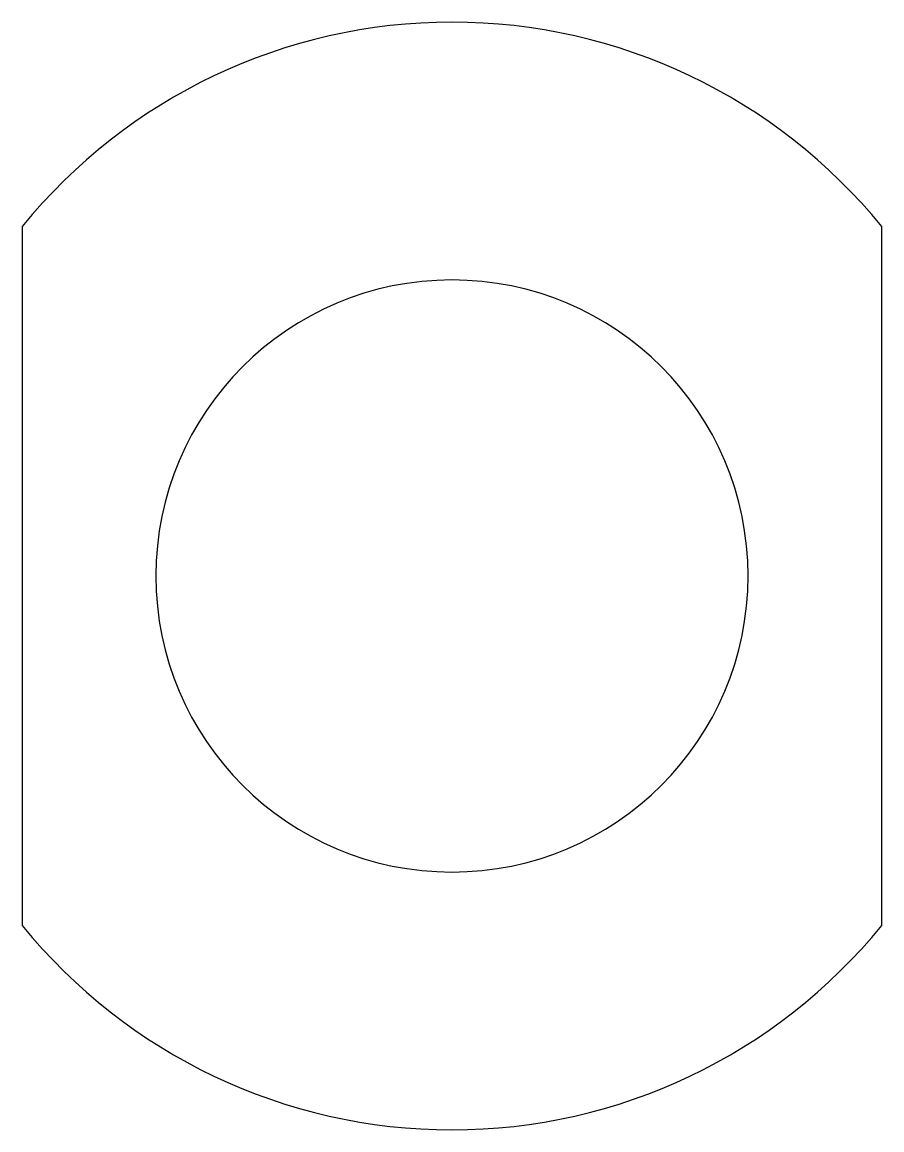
# Model space of a CAD drawing. Header units: inches. Extents: x 0.42 to 1.32, y 0.15 to 1.3.
import ezdxf

# ---------------------------------------------------------------- set-up
doc = ezdxf.new("R2010")
doc.units = ezdxf.units.IN
doc.header["$MEASUREMENT"] = 0
doc.layers.get('0').update_dxf_attribs({"true_color": 0xffffff})

msp = doc.modelspace()

# ---------------------------------------------------------------- linework, layer by layer
for p, q in [((0.416, 1.0909), (0.416, 0.3591)), ((1.3161, 0.3591), (1.3161, 1.0909))]:
    msp.add_line(p, q)
for radius, start, end in [(0.58, 39.1128, 140.8872), (0.31, 360, 180), (0.31, 180, 0), (0.58, 219.1128, 320.8872)]:
    msp.add_arc((0.866, 0.725), radius, start, end)

doc.saveas('drawing.dxf')
